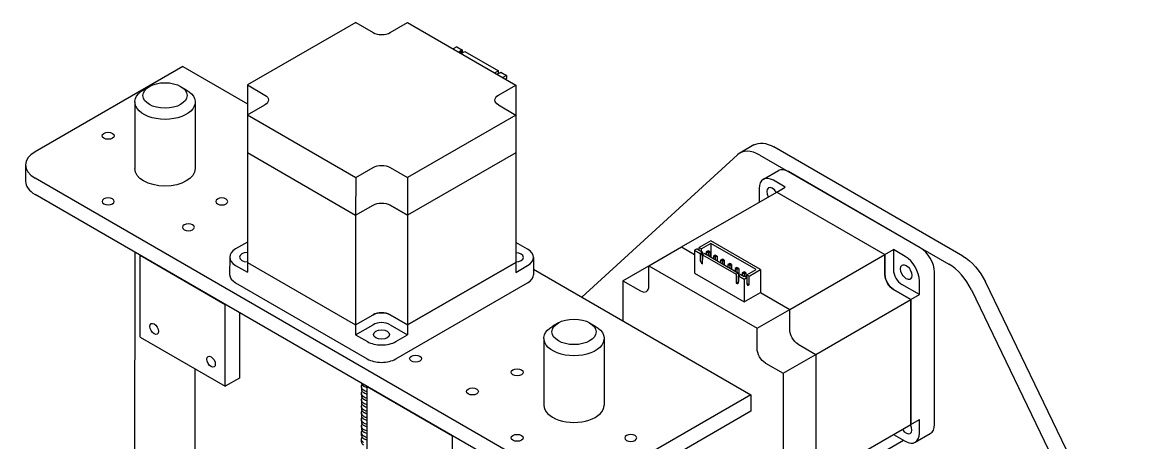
# Model space of a CAD drawing. Header units: millimetres. Extents: x 129 to 6329, y 33 to 3553.
# Drawn here: x 3351 to 3910, y 2794 to 3003 of the extents above; entities that cross this region are included whole.
import ezdxf

# ---------------------------------------------------------------- set-up
doc = ezdxf.new("R2010")
doc.units = ezdxf.units.MM
doc.layers.add('vistasIsometricas', color=255, linetype='Continuous')

msp = doc.modelspace()

# ---------------------------------------------------------------- linework, layer by layer
at = {"layer": 'vistasIsometricas', "extrusion": (1e-16, 0.816497, 0.57735)}
for p, q in [((3516.698, 3003.051), (3462.816, 2971.942)), ((3516.698, 3003.051), (3525.395, 2998.021)), ((3533.88, 2998.017), (3542.578, 3003.038)), ((3542.578, 3003.038), (3596.459, 2971.877)), ((3567.008, 2990.96), (3565.234, 2989.936)), ((3567.008, 2990.96), (3569.837, 2989.324)), ((3569.021, 2988.853), (3568.062, 2988.3)), ((3569.02, 2987.746), (3569.021, 2988.853)), ((3569.453, 2988.853), (3569.021, 2988.853)), ((3569.837, 2989.324), (3569.453, 2989.103)), ((3569.453, 2989.103), (3569.453, 2988.853)), ((3569.453, 2987.687), (3569.453, 2988.853)), ((3569.836, 2988.018), (3569.837, 2989.324)), ((3569.287, 2987.591), (3571.062, 2988.616)), ((3569.836, 2988.018), (3569.453, 2987.797)), ((3571.062, 2988.616), (3587.76, 2978.959)), ((3430.577, 2981.1), (3357.038, 2938.643)), ((3430.577, 2981.1), (3462.809, 2962.46)), ((3587.76, 2978.959), (3585.986, 2977.934)), ((3587.759, 2977.653), (3587.115, 2977.281)), ((3587.211, 2977.226), (3588.17, 2977.779)), ((3587.759, 2977.653), (3587.76, 2978.959)), ((3588.169, 2977.779), (3588.17, 2978.029)), ((3588.17, 2978.029), (3588.602, 2978.029)), ((3588.17, 2977.779), (3588.17, 2978.029)), ((3588.602, 2978.029), (3588.985, 2978.25)), ((3588.985, 2978.25), (3591.814, 2976.615)), ((3591.814, 2976.615), (3590.039, 2975.59)), ((3591.813, 2975.1), (3591.349, 2974.832)), ((3591.814, 2976.615), (3591.813, 2975.1)), ((3414, 2971.198), (3411.174, 2969.572)), ((3429.537, 2971.186), (3432.36, 2969.556)), ((3462.816, 2971.942), (3462.802, 2953.171)), ((3462.816, 2971.942), (3471.513, 2966.912)), ((3587.762, 2966.856), (3596.459, 2971.877)), ((3596.459, 2971.877), (3596.448, 2956.929)), ((3406.763, 2963.438), (3406.739, 2930.246)), ((3436.763, 2963.416), (3436.739, 2930.224)), ((3462.816, 2956.988), (3471.513, 2962.009)), ((3587.762, 2961.953), (3596.459, 2956.923)), ((3462.816, 2956.988), (3462.802, 2938.216)), ((3462.816, 2956.988), (3516.698, 2925.827)), ((3596.459, 2956.923), (3542.578, 2925.814)), ((3596.459, 2956.923), (3596.446, 2938.151)), ((3462.802, 2953.171), (3462.763, 2898.488)), ((3462.813, 2953.164), (3462.802, 2953.171)), ((3462.802, 2953.171), (3462.813, 2953.164)), ((3714.94, 2942.012), (3707.94, 2937.97)), ((3819.095, 2886.661), (3724.94, 2941.021)), ((3462.802, 2938.216), (3462.763, 2883.534)), ((3462.802, 2938.216), (3516.684, 2907.055)), ((3462.802, 2938.216), (3516.684, 2907.055)), ((3596.446, 2938.151), (3542.564, 2907.043)), ((3596.446, 2938.151), (3542.564, 2907.043)), ((3596.446, 2938.151), (3596.406, 2883.469)), ((3629.389, 2866.124), (3706.748, 2937.094)), ((3717.94, 2936.98), (3812.095, 2882.62)), ((3352.352, 2932.111), (3352.346, 2923.95)), ((3516.698, 2925.827), (3525.395, 2930.848)), ((3533.88, 2930.844), (3542.578, 2925.814)), ((3719.712, 2924.91), (3727.207, 2929.238)), ((3797.827, 2890.857), (3732.207, 2928.742)), ((3617.254, 2775.08), (3357.038, 2925.568)), ((3516.698, 2925.827), (3516.684, 2907.055)), ((3542.578, 2925.814), (3542.564, 2907.043)), ((3730.581, 2921.026), (3724.712, 2924.415)), ((3617.248, 2766.919), (3357.032, 2917.406)), ((3678.962, 2891.224), (3726.338, 2918.577)), ((3717.641, 2920.332), (3717.641, 2913.556)), ((3726.338, 2918.577), (3730.581, 2921.026)), ((3726.338, 2918.577), (3780.22, 2887.468)), ((3726.338, 2918.577), (3780.22, 2887.468)), ((3516.684, 2907.055), (3525.381, 2912.077)), ((3516.684, 2907.055), (3525.381, 2912.077)), ((3542.564, 2907.043), (3533.867, 2912.073)), ((3533.867, 2912.073), (3542.564, 2907.043)), ((3516.684, 2907.055), (3516.644, 2852.373)), ((3542.564, 2907.043), (3542.524, 2852.361)), ((3462.763, 2898.488), (3462.759, 2893.591)), ((3462.773, 2898.482), (3462.763, 2898.488)), ((3462.763, 2898.488), (3462.773, 2898.482)), ((3693.5, 2894.262), (3687.747, 2890.94)), ((3718.306, 2879.94), (3693.5, 2894.262)), ((3406.708, 2888.678), (3406.53, 2643.574)), ((3462.759, 2893.591), (3456.89, 2890.203)), ((3462.759, 2893.591), (3462.77, 2893.585)), ((3602.271, 2890.132), (3596.413, 2893.52)), ((3662.699, 2881.835), (3678.962, 2891.224)), ((3678.962, 2891.224), (3685.369, 2887.526)), ((3678.962, 2891.224), (3685.369, 2887.526)), ((3686.681, 2890.325), (3685.369, 2889.567)), ((3685.369, 2889.567), (3688.197, 2887.934)), ((3685.369, 2889.567), (3685.369, 2878.136)), ((3686.681, 2890.325), (3687.813, 2889.671)), ((3687.813, 2889.671), (3687.631, 2889.567)), ((3687.631, 2889.567), (3689.328, 2888.587)), ((3687.747, 2890.94), (3688.879, 2890.287)), ((3687.747, 2889.709), (3687.747, 2890.94)), ((3687.813, 2889.671), (3687.813, 2889.462)), ((3689.328, 2888.587), (3688.197, 2887.934)), ((3689.328, 2888.144), (3688.197, 2887.491)), ((3693.5, 2892.955), (3688.879, 2890.287)), ((3688.879, 2888.847), (3688.879, 2890.287)), ((3689.328, 2888.587), (3689.328, 2888.144)), ((3689.328, 2888.144), (3689.545, 2887.77)), ((3691.817, 2889.077), (3691.252, 2888.75)), ((3692.157, 2888.228), (3691.252, 2888.75)), ((3691.252, 2888.75), (3691.252, 2887.477)), ((3692.157, 2889.273), (3691.817, 2889.077)), ((3691.817, 2889.077), (3692.157, 2888.881)), ((3692.496, 2889.077), (3692.157, 2889.273)), ((3692.157, 2888.881), (3692.496, 2889.077)), ((3692.157, 2888.228), (3692.157, 2888.881)), ((3693.062, 2888.75), (3692.157, 2888.228)), ((3692.157, 2888.228), (3692.157, 2886.954)), ((3693.062, 2888.75), (3692.496, 2889.077)), ((3693.062, 2888.75), (3693.062, 2886.432)), ((3716.043, 2879.94), (3693.5, 2892.955)), ((3693.5, 2892.955), (3693.5, 2886.178)), ((3780.22, 2887.468), (3784.463, 2889.918)), ((3790.332, 2886.53), (3784.463, 2889.918)), ((3784.463, 2889.918), (3784.463, 2879.875)), ((3409.329, 2846.337), (3409.358, 2887.145)), ((3409.358, 2887.145), (3451.785, 2862.609)), ((3453.961, 2886.121), (3453.955, 2877.47)), ((3462.763, 2883.534), (3462.759, 2878.637)), ((3462.763, 2883.534), (3516.644, 2852.373)), ((3462.763, 2883.534), (3516.644, 2852.373)), ((3596.406, 2883.469), (3542.524, 2852.361)), ((3542.524, 2852.361), (3596.406, 2883.469)), ((3596.406, 2883.469), (3596.402, 2878.572)), ((3605.2, 2886.043), (3605.194, 2877.391)), ((3688.197, 2887.934), (3688.197, 2887.491)), ((3688.197, 2887.491), (3688.413, 2887.117)), ((3688.413, 2887.117), (3688.197, 2886.992)), ((3688.197, 2886.992), (3688.197, 2884.939)), ((3689.545, 2887.77), (3688.413, 2887.117)), ((3689.328, 2887.645), (3689.328, 2885.593)), ((3690.554, 2887.88), (3689.422, 2887.227)), ((3689.422, 2887.227), (3706.121, 2877.586)), ((3689.422, 2882.818), (3689.422, 2887.227)), ((3690.554, 2887.88), (3707.252, 2878.239)), ((3695.41, 2887.003), (3694.844, 2886.676)), ((3695.749, 2886.154), (3694.844, 2886.676)), ((3694.844, 2886.676), (3694.844, 2885.403)), ((3695.749, 2887.199), (3695.41, 2887.003)), ((3695.41, 2887.003), (3695.749, 2886.807)), ((3696.088, 2887.003), (3695.749, 2887.199)), ((3695.749, 2886.807), (3696.088, 2887.003)), ((3695.749, 2886.807), (3695.749, 2886.154)), ((3696.654, 2886.676), (3695.749, 2886.154)), ((3695.749, 2886.154), (3695.749, 2884.88)), ((3696.654, 2886.676), (3696.088, 2887.003)), ((3696.654, 2886.676), (3696.654, 2884.358)), ((3699.002, 2884.929), (3698.436, 2884.603)), ((3699.341, 2884.08), (3698.436, 2884.603)), ((3698.436, 2884.603), (3698.436, 2883.329)), ((3699.341, 2885.125), (3699.002, 2884.929)), ((3699.002, 2884.929), (3699.341, 2884.733)), ((3699.681, 2884.929), (3699.341, 2885.125)), ((3699.341, 2884.733), (3699.681, 2884.929)), ((3699.341, 2884.733), (3699.341, 2884.08)), ((3700.246, 2884.603), (3699.341, 2884.08)), ((3699.341, 2884.08), (3699.341, 2882.806)), ((3700.246, 2884.603), (3699.681, 2884.929)), ((3700.246, 2884.603), (3700.246, 2882.284)), ((3702.594, 2882.855), (3702.028, 2882.529)), ((3702.933, 2882.006), (3702.028, 2882.529)), ((3702.028, 2882.529), (3702.028, 2881.255)), ((3702.933, 2883.051), (3702.594, 2882.855)), ((3702.594, 2882.855), (3702.933, 2882.659)), ((3703.273, 2882.855), (3702.933, 2883.051)), ((3702.933, 2882.659), (3703.273, 2882.855)), ((3702.933, 2882.659), (3702.933, 2882.006)), ((3703.838, 2882.529), (3702.933, 2882.006)), ((3703.838, 2882.529), (3703.273, 2882.855)), ((3703.838, 2882.529), (3703.838, 2880.21)), ((3732.844, 2860.116), (3780.22, 2887.468)), ((3780.22, 2877.426), (3780.22, 2887.468)), ((3780.22, 2887.468), (3780.22, 2877.426)), ((3456.89, 2882.031), (3462.759, 2878.637)), ((3596.402, 2878.572), (3602.271, 2881.961)), ((3605.196, 2880.115), (3713.42, 2817.527)), ((3649.759, 2874.364), (3662.699, 2881.835)), ((3662.699, 2881.835), (3716.58, 2850.726)), ((3662.699, 2871.792), (3662.699, 2881.835)), ((3685.369, 2878.136), (3710.174, 2863.815)), ((3702.933, 2882.006), (3702.933, 2880.732)), ((3706.186, 2880.781), (3705.62, 2880.455)), ((3706.525, 2879.932), (3705.62, 2880.455)), ((3705.62, 2880.455), (3705.62, 2879.181)), ((3707.252, 2878.239), (3706.121, 2877.586)), ((3706.121, 2877.586), (3706.121, 2873.177)), ((3706.525, 2880.977), (3706.186, 2880.781)), ((3706.186, 2880.781), (3706.525, 2880.585)), ((3706.865, 2880.781), (3706.525, 2880.977)), ((3706.525, 2880.585), (3706.865, 2880.781)), ((3706.525, 2880.585), (3706.525, 2879.932)), ((3707.43, 2880.455), (3706.525, 2879.932)), ((3706.525, 2879.932), (3706.525, 2878.658)), ((3707.43, 2880.455), (3706.865, 2880.781)), ((3707.252, 2878.239), (3707.252, 2876.382)), ((3708.477, 2877.532), (3707.346, 2876.879)), ((3707.346, 2876.879), (3710.174, 2875.246)), ((3707.346, 2876.436), (3707.346, 2876.879)), ((3707.43, 2880.455), (3707.43, 2876.928)), ((3708.477, 2877.532), (3710.174, 2876.552)), ((3709.778, 2878.707), (3709.212, 2878.381)), ((3710.117, 2877.858), (3709.212, 2878.381)), ((3709.212, 2878.381), (3709.212, 2877.107)), ((3710.117, 2878.903), (3709.778, 2878.707)), ((3709.778, 2878.707), (3710.117, 2878.512)), ((3710.457, 2878.707), (3710.117, 2878.903)), ((3710.117, 2878.512), (3710.457, 2878.707)), ((3710.117, 2878.512), (3710.117, 2877.858)), ((3711.023, 2878.381), (3710.117, 2877.858)), ((3710.117, 2877.858), (3710.117, 2876.585)), ((3711.023, 2878.381), (3710.457, 2878.707)), ((3711.023, 2878.381), (3711.023, 2876.271)), ((3711.421, 2877.272), (3716.043, 2879.94)), ((3711.421, 2877.272), (3712.553, 2876.619)), ((3711.421, 2877.272), (3711.421, 2876.041)), ((3712.553, 2876.619), (3718.306, 2879.94)), ((3718.306, 2879.94), (3718.306, 2868.509)), ((3804.898, 2802.839), (3804.898, 2878.609)), ((3456.884, 2873.38), (3522.503, 2835.431)), ((3536.645, 2835.424), (3602.265, 2873.309)), ((3649.759, 2874.364), (3658.456, 2869.342)), ((3649.759, 2874.364), (3649.759, 2854.344)), ((3707.252, 2873.83), (3706.121, 2873.177)), ((3707.129, 2876.311), (3707.346, 2876.436)), ((3707.346, 2875.937), (3707.129, 2876.311)), ((3707.252, 2876.099), (3707.252, 2873.83)), ((3707.346, 2873.884), (3707.346, 2875.937)), ((3710.174, 2876.552), (3710.355, 2876.656)), ((3710.174, 2875.246), (3711.486, 2876.003)), ((3710.174, 2875.246), (3710.174, 2863.815)), ((3710.355, 2876.656), (3711.486, 2876.003)), ((3711.486, 2876.003), (3711.486, 2872.955)), ((3711.486, 2872.955), (3712.553, 2872.34)), ((3712.553, 2872.34), (3712.553, 2876.619)), ((3797.403, 2867.505), (3788.705, 2872.527)), ((3797.403, 2867.505), (3797.403, 2874.282)), ((3910.488, 2707.666), (3830.287, 2873.853)), ((3710.174, 2863.815), (3718.306, 2868.509)), ((3718.306, 2868.509), (3732.844, 2860.116)), ((3718.306, 2868.509), (3732.844, 2860.116)), ((3784.463, 2870.077), (3793.16, 2865.056)), ((3793.16, 2865.056), (3784.463, 2870.077)), ((3793.16, 2865.056), (3797.403, 2867.505)), ((3823.286, 2869.811), (3903.488, 2703.624)), ((3451.755, 2821.801), (3451.785, 2862.609)), ((3716.58, 2850.726), (3732.844, 2860.116)), ((3732.844, 2850.073), (3732.844, 2860.116)), ((3732.844, 2850.073), (3732.844, 2860.116)), ((3745.784, 2837.703), (3793.16, 2865.056)), ((3793.16, 2865.056), (3793.16, 2802.839)), ((3793.16, 2802.839), (3793.16, 2865.056)), ((3458.85, 2858.523), (3458.826, 2825.884)), ((3516.644, 2852.373), (3525.341, 2857.395)), ((3516.644, 2852.373), (3525.341, 2857.395)), ((3542.524, 2852.361), (3533.827, 2857.39)), ((3533.827, 2857.39), (3542.524, 2852.361)), ((3516.641, 2847.476), (3525.338, 2852.498)), ((3516.644, 2852.373), (3516.641, 2847.476)), ((3533.823, 2852.493), (3542.521, 2847.464)), ((3542.524, 2852.361), (3542.521, 2847.464)), ((3617.647, 2853.425), (3614.821, 2851.799)), ((3633.183, 2853.414), (3636.007, 2851.783)), ((3716.58, 2840.683), (3716.58, 2850.726)), ((3409.329, 2846.337), (3451.755, 2821.801)), ((3516.641, 2847.476), (3522.51, 2844.082)), ((3536.652, 2844.075), (3542.521, 2847.464)), ((3610.409, 2845.665), (3610.385, 2812.473)), ((3640.409, 2845.643), (3640.385, 2812.451)), ((3729.52, 2828.313), (3745.784, 2837.703)), ((3737.086, 2842.724), (3745.784, 2837.703)), ((3737.086, 2842.724), (3745.784, 2837.703)), ((3745.784, 2837.703), (3745.784, 2775.486)), ((3745.784, 2837.703), (3745.784, 2775.486)), ((3720.823, 2833.335), (3729.52, 2828.313)), ((3436.666, 2830.528), (3436.53, 2643.553)), ((3729.52, 2828.313), (3729.52, 2766.096)), ((3458.826, 2825.884), (3451.755, 2821.801)), ((3519.534, 2821.556), (3519.533, 2820.361)), ((3522.466, 2780.908), (3522.495, 2821.716)), ((3522.495, 2821.716), (3564.922, 2797.18)), ((3519.531, 2818.291), (3519.53, 2817.096)), ((3713.42, 2817.527), (3639.881, 2775.069)), ((3713.42, 2817.527), (3713.414, 2809.365)), ((3519.527, 2811.762), (3519.526, 2810.567)), ((3519.529, 2815.027), (3519.528, 2813.832)), ((3522.027, 2812.705), (3522.027, 2812.705)), ((3519.522, 2805.233), (3519.521, 2804.038)), ((3519.524, 2808.497), (3519.523, 2807.303)), ((3713.414, 2809.365), (3639.875, 2766.908)), ((3793.16, 2802.839), (3797.403, 2805.288)), ((3797.403, 2798.511), (3797.403, 2805.288)), ((3519.517, 2798.704), (3519.516, 2797.509)), ((3519.519, 2801.968), (3519.519, 2800.773)), ((3522.02, 2802.911), (3522.02, 2802.911)), ((3745.784, 2775.486), (3793.16, 2802.839)), ((3519.515, 2795.439), (3519.514, 2794.244)), ((3522.015, 2796.382), (3522.015, 2796.382)), ((3564.892, 2756.372), (3564.922, 2797.18)), ((3640.31, 2708.875), (3789.412, 2794.959)), ((3784.463, 2797.817), (3790.332, 2794.429)), ((3795.332, 2793.933), (3802.827, 2798.261))]:
    msp.add_line(p, q, dxfattribs=at)
at = {"layer": 'vistasIsometricas'}
for centre, major_axis, ratio, start_param, end_param in [((3529.638, 3000.47), (-6, 0.004), 0.5778348, 0.7858183, 2.3566147), ((3421.765, 2966.692), (-11, 0.008), 0.5778348, 3.1415927, 9.424778), ((3393.454, 2946.593), (-3, 0.002), 0.5778348, 3.1415927, 9.424778), ((3368.352, 2932.1), (-16, 0.012), 0.5778348, -0.784978, 0.7858183), ((3717.94, 2920.65), (-10, 17.321), 0.5773503, -0.7853982, 0.1276519), ((3732.207, 2920.577), (-5, 8.66), 0.5773503, -0.7853982, 0), ((3368.346, 2923.938), (-16, 0.012), 0.5778348, 0, 0.7858183), ((3724.712, 2916.25), (-5, 8.66), 0.5773503, -0.7853982, 0.7853982), ((3724.189, 2917.156), (-2, 3.464), 0.5773503, -1.5318956, 1.5318956), ((3463.961, 2886.114), (-10, 0.007), 0.5778348, -0.784978, 0.7858183), ((3462.915, 2886.114), (-4, 0.003), 0.5778348, -1.5332559, 1.5332559), ((3596.247, 2886.049), (-4, 0.003), 0.5778348, 1.6110573, 4.672128), ((3595.2, 2886.05), (-10, 0.007), 0.5778348, 2.3566147, 3.927411), ((3797.827, 2882.692), (-5, 8.66), 0.5773503, 3.9269908, 5.4977871), ((3689.422, 2884.232), (-0.866, 1.5), 0.5773503, 0.7853982, 2.3561945), ((3690.554, 2884.885), (-0.866, 1.5), 0.5773503, 0.7853982, 1.1789829), ((3790.855, 2878.667), (-2, 3.464), 0.5773503, 1.5707963, 7.8539816), ((3790.332, 2878.365), (-5, 8.66), 0.5773503, 3.9269908, 5.4977871), ((3812.095, 2866.29), (-10, 17.321), 0.5773503, 4.5847371, 5.4977871), ((3463.955, 2877.462), (-10, 0.007), 0.5778348, 0, 0.7858183), ((3595.194, 2877.399), (-10, 0.007), 0.5778348, 2.3566147, 3.1415927), ((3784.463, 2874.976), (-3, 5.196), 0.5773503, 0.7853982, 2.3561945), ((3788.705, 2877.426), (-3, 5.196), 0.5773503, 0.7853982, 2.3561945), ((3658.456, 2874.241), (-3, 5.196), 0.5773503, 2.3561945, 3.9269908), ((3706.121, 2874.591), (-0.866, 1.5), 0.5773503, 2.3561945, 3.9269908), ((3707.252, 2875.245), (-0.866, 1.5), 0.5773503, 2.3561945, 2.4299989), ((3712.553, 2873.571), (0.754, 1.306), 0.5773503, 2.3561945, 3.9269908), ((3529.584, 2854.941), (-6, 0.004), 0.5778348, 3.927411, 5.4982073), ((3625.412, 2848.919), (-11, 0.008), 0.5778348, 3.1415927, 9.424778), ((3416.406, 2850.41), (-1.5, 2.598), 0.5773503, 1.5707963, 7.8539816), ((3529.581, 2850.044), (-6, 0.004), 0.5778348, 3.927411, 5.4982073), ((3529.581, 2847.56), (-4, 0.003), 0.5778348, 3.1415927, 9.424778), ((3529.581, 2848.164), (-10, 0.007), 0.5778348, 0.7858183, 2.3566147), ((3444.69, 2834.052), (-1.5, 2.598), 0.5773503, 1.5707963, 7.8539816), ((3529.574, 2839.513), (-10, 0.007), 0.5778348, 0.7858183, 2.3566147), ((3546.543, 2835.586), (-3, 0.002), 0.5778348, 3.1415927, 9.424778), ((3597.101, 2828.82), (-3, 0.002), 0.5778348, 3.1415927, 9.424778), ((3574.827, 2819.229), (-3, 0.002), 0.5778348, 3.1415927, 9.424778), ((3625.385, 2812.462), (-15, 0.011), 0.5778348, 0, 3.1415927), ((3790.855, 2801.687), (-2, 3.464), 0.5773503, 1.609697, 4.6734883), ((3790.332, 2802.594), (-5, 8.66), 0.5773503, 2.3561945, 3.9269908), ((3797.827, 2806.921), (-5, 8.66), 0.5773503, 3.1415927, 3.9269908), ((3597.101, 2796.132), (-3, 0.002), 0.5778348, 3.1415927, 9.424778)]:
    msp.add_ellipse(centre, major_axis=major_axis, ratio=ratio, start_param=start_param, end_param=end_param, dxfattribs=at)
at = {"layer": 'vistasIsometricas', "extrusion": (3.46739e-16, 9.9966e-17, -1)}
for centre in [(3421.763, 2963.427), (3625.409, 2845.654)]:
    msp.add_ellipse(centre, major_axis=(-15, 0.011), ratio=0.5778348, start_param=2.354934, end_param=7.069844, dxfattribs=at)
at = {"layer": 'vistasIsometricas', "extrusion": (2.33261e-16, -1.00024e-16, -1)}
for centre, start_param, end_param in [((3467.271, 2964.463), 2.3557743, 3.9265706), ((3592.004, 2964.402), -0.7858183, 0.784978)]:
    msp.add_ellipse(centre, major_axis=(-6, 0.004), ratio=0.5778348, start_param=start_param, end_param=end_param, dxfattribs=at)
at = {"layer": 'vistasIsometricas', "extrusion": (3.23301e-16, 5.9641e-17, -1)}
msp.add_ellipse((3724.94, 2924.692), major_axis=(-10, 17.321), ratio=0.5773503, start_param=0, end_param=0.7853982, dxfattribs=at)
at = {"layer": 'vistasIsometricas', "extrusion": (1.86739e-16, 1.0001e-16, -1)}
msp.add_ellipse((3421.739, 2930.235), major_axis=(-15, 0.011), ratio=0.5778348, start_param=3.1415927, end_param=6.2831853, dxfattribs=at)
at = {"layer": 'vistasIsometricas', "extrusion": (3.66449e-16, -2.99976e-16, -1)}
for centre in [(3529.638, 2928.395), (3529.624, 2909.623), (3529.624, 2909.623), (3529.584, 2854.941)]:
    msp.add_ellipse(centre, major_axis=(-6, 0.004), ratio=0.5778348, start_param=0.784978, end_param=2.3557743, dxfattribs=at)
at = {"layer": 'vistasIsometricas', "extrusion": (-7.27447e-20, -9.99999e-17, -1)}
for centre in [(3393.454, 2913.905), (3433.406, 2901.015), (3653.67, 2796.105)]:
    msp.add_ellipse(centre, major_axis=(-3, 0.002), ratio=0.5778348, start_param=4.712389, end_param=10.9955743, dxfattribs=at)
at = {"layer": 'vistasIsometricas', "extrusion": (1.33333e-16, -2.42482e-20, -1)}
msp.add_ellipse((3450.023, 2913.878), major_axis=(-3, 0.002), ratio=0.5778348, start_param=4.712389, end_param=10.9955743, dxfattribs=at)
at = {"layer": 'vistasIsometricas', "extrusion": (1.05e-16, -8.66025e-18, -1)}
msp.add_ellipse((3819.095, 2870.331), major_axis=(-10, 17.321), ratio=0.5773503, start_param=0.7853982, end_param=1.6984482, dxfattribs=at)
at = {"layer": 'vistasIsometricas', "extrusion": (1.08333e-16, -1.44338e-17, -1)}
for centre in [(3784.463, 2874.976), (3737.086, 2847.623)]:
    msp.add_ellipse(centre, major_axis=(-3, 5.196), ratio=0.5773503, start_param=3.9269908, end_param=5.4977871, dxfattribs=at)
at = {"layer": 'vistasIsometricas', "extrusion": (3.18301e-16, 6.83013e-17, -1)}
for centre in [(3737.086, 2847.623), (3720.823, 2838.234)]:
    msp.add_ellipse(centre, major_axis=(-3, 5.196), ratio=0.5773503, start_param=3.9269908, end_param=5.4977871, dxfattribs=at)
at = {"layer": 'vistasIsometricas'}
for points, knots in [([(3520.626, 2819.909), (3520.623, 2819.911), (3520.615, 2819.916), (3520.61, 2819.92), (3520.604, 2819.924), (3520.599, 2819.927), (3520.593, 2819.931), (3520.583, 2819.938), (3520.572, 2819.946), (3520.561, 2819.953), (3520.54, 2819.968), (3520.519, 2819.983), (3520.499, 2819.998), (3520.458, 2820.028), (3520.418, 2820.059), (3520.38, 2820.089), (3520.303, 2820.151), (3520.231, 2820.213), (3520.165, 2820.276), (3519.395, 2821.012), (3519.372, 2821.86), (3519.95, 2822.586)], [0.0220634618, 0.0220634618, 0.0220634618, 0.0220634618, 0.0220701345, 0.0220701345, 0.0220701345, 0.0220768073, 0.0220768073, 0.0220768073, 0.0220901528, 0.0220901528, 0.0220901528, 0.0221168439, 0.0221168439, 0.0221168439, 0.022170226, 0.022170226, 0.022170226, 0.0222769903, 0.0222769903, 0.0222769903, 0.023515333, 0.023515333, 0.023515333, 0.023515333]), ([(3519.551, 2823.419), (3519.581, 2823.22), (3519.654, 2823.022), (3519.814, 2822.759), (3519.863, 2822.688), (3520.103, 2822.383), (3520.354, 2822.159), (3520.765, 2821.887), (3520.872, 2821.823), (3521.33, 2821.569), (3521.733, 2821.398), (3522.287, 2821.221), (3522.39, 2821.19), (3522.495, 2821.161)], [11.13896838, 11.13896838, 11.13896838, 11.13896838, 11.22244015, 11.22244015, 11.25354009, 11.25354009, 11.35810446, 11.35810446, 11.39157446, 11.39157446, 11.49501342, 11.49501342, 11.51796531, 11.51796531, 11.51796531, 11.51796531]), ([(3520.621, 2813.38), (3520.406, 2813.525), (3520.221, 2813.679), (3519.918, 2813.996), (3519.799, 2814.158), (3519.53, 2814.666), (3519.484, 2815.022), (3519.633, 2815.608), (3519.754, 2815.839), (3519.935, 2816.061)], [0.00001385, 0.00001385, 0.00001385, 0.00001385, 0.07337119, 0.07337119, 0.14462307, 0.14462307, 0.29217285, 0.29217285, 0.39141675, 0.39141675, 0.39141675, 0.39141675]), ([(3520.623, 2816.644), (3520.623, 2816.645), (3520.608, 2816.655), (3520.6, 2816.66), (3520.551, 2816.693), (3520.504, 2816.727), (3520.458, 2816.762), (3520.079, 2817.047), (3519.812, 2817.362), (3519.665, 2817.689), (3519.619, 2817.791), (3519.585, 2817.895), (3519.563, 2817.998), (3519.514, 2818.226), (3519.522, 2818.457), (3519.588, 2818.684), (3519.652, 2818.903), (3519.769, 2819.119), (3519.938, 2819.326)], [0.0278438479, 0.0278438479, 0.0278438479, 0.0278438479, 0.027862556, 0.027862556, 0.027862556, 0.0279825572, 0.0279825572, 0.0279825572, 0.0289774276, 0.0289774276, 0.0289774276, 0.0292889253, 0.0292889253, 0.0292889253, 0.0299723049, 0.0299723049, 0.0299723049, 0.0306320334, 0.0306320334, 0.0306320334, 0.0306320334]), ([(3519.533, 2820.361), (3519.533, 2820.241), (3519.548, 2820.12), (3519.606, 2819.904), (3519.642, 2819.808), (3519.743, 2819.599), (3519.813, 2819.487), (3520.038, 2819.193), (3520.22, 2819.015), (3520.529, 2818.779), (3520.624, 2818.713), (3521.042, 2818.447), (3521.416, 2818.264), (3522.003, 2818.047), (3522.17, 2817.991), (3522.393, 2817.925), (3522.442, 2817.91), (3522.493, 2817.896)], [1.37831085, 1.37831085, 1.37831085, 1.37831085, 1.4287399, 1.4287399, 1.46951631, 1.46951631, 1.51812445, 1.51812445, 1.59996365, 1.59996365, 1.6331132, 1.6331132, 1.73644598, 1.73644598, 1.77515436, 1.77515436, 1.78611516, 1.78611516, 1.78611516, 1.78611516]), ([(3519.542, 2817.093), (3519.538, 2816.723), (3519.682, 2816.351), (3519.986, 2816), (3520.045, 2815.933), (3520.109, 2815.866), (3520.178, 2815.801), (3520.243, 2815.74), (3520.312, 2815.681), (3520.386, 2815.622), (3520.423, 2815.593), (3520.462, 2815.564), (3520.501, 2815.535), (3520.521, 2815.52), (3520.541, 2815.506), (3520.561, 2815.492), (3520.571, 2815.485), (3520.581, 2815.478), (3520.591, 2815.471), (3520.597, 2815.467), (3520.602, 2815.463), (3520.607, 2815.46), (3520.612, 2815.456), (3520.619, 2815.452), (3520.622, 2815.449)], [0.968738335, 0.968738335, 0.968738335, 0.968738335, 0.9695798156, 0.9695798156, 0.9695798156, 0.9697411443, 0.9697411443, 0.9697411443, 0.9698907657, 0.9698907657, 0.9698907657, 0.9699655764, 0.9699655764, 0.9699655764, 0.9700029817, 0.9700029817, 0.9700029817, 0.9700216844, 0.9700216844, 0.9700216844, 0.9700310357, 0.9700310357, 0.9700310357, 0.9700403871, 0.9700403871, 0.9700403871, 0.9700403871]), ([(3520.622, 2815.449), (3520.897, 2815.264), (3521.221, 2815.092), (3521.588, 2814.94), (3521.865, 2814.826), (3522.167, 2814.722), (3522.49, 2814.631)], [0.9700403884, 0.9700403884, 0.9700403884, 0.9700403884, 0.9707076387, 0.9707076387, 0.9707076387, 0.9712106644, 0.9712106644, 0.9712106644, 0.9712106644]), ([(3522.492, 2815.818), (3521.746, 2816.023), (3521.297, 2816.254), (3521.018, 2816.406), (3520.983, 2816.425), (3520.95, 2816.443), (3520.919, 2816.461), (3520.735, 2816.566), (3520.645, 2816.63), (3520.623, 2816.644)], [0.0228686948, 0.0228686948, 0.0228686948, 0.0228686948, 0.0254760226, 0.0254760226, 0.0254760226, 0.0258111102, 0.0258111102, 0.0258111102, 0.0278438395, 0.0278438395, 0.0278438395, 0.0278438395]), ([(3520.619, 2810.115), (3520.618, 2810.115), (3520.6, 2810.128), (3520.59, 2810.135), (3520.483, 2810.208), (3520.383, 2810.284), (3520.29, 2810.363), (3520.212, 2810.43), (3520.138, 2810.499), (3520.07, 2810.57), (3520.051, 2810.589), (3520.033, 2810.609), (3520.015, 2810.629), (3519.85, 2810.812), (3519.723, 2811.006), (3519.64, 2811.207), (3519.595, 2811.315), (3519.563, 2811.424), (3519.545, 2811.536), (3519.495, 2811.839), (3519.545, 2812.152), (3519.708, 2812.46), (3519.72, 2812.483), (3519.732, 2812.505), (3519.745, 2812.527), (3519.798, 2812.617), (3519.86, 2812.708), (3519.933, 2812.797)], [0.0394045517, 0.0394045517, 0.0394045517, 0.0394045517, 0.0394383203, 0.0394383203, 0.0394383203, 0.0398211067, 0.0398211067, 0.0398211067, 0.0401463204, 0.0401463204, 0.0401463204, 0.0402377167, 0.0402377167, 0.0402377167, 0.0410709367, 0.0410709367, 0.0410709367, 0.0415185034, 0.0415185034, 0.0415185034, 0.0427373767, 0.0427373767, 0.0427373767, 0.0428251612, 0.0428251612, 0.0428251612, 0.0431846813, 0.0431846813, 0.0431846813, 0.0431846813]), ([(3519.526, 2810.567), (3519.526, 2810.552), (3519.526, 2810.536), (3519.529, 2810.445), (3519.538, 2810.37), (3519.602, 2810.046), (3519.72, 2809.8), (3519.961, 2809.492), (3520.025, 2809.42), (3520.315, 2809.125), (3520.599, 2808.914), (3521.072, 2808.647), (3521.213, 2808.576), (3521.697, 2808.354), (3522.073, 2808.218), (3522.485, 2808.102)], [7.86618229, 7.86618229, 7.86618229, 7.86618229, 7.87269988, 7.87269988, 7.90407902, 7.90407902, 8.00888772, 8.00888772, 8.04121774, 8.04121774, 8.14427384, 8.14427384, 8.18415275, 8.18415275, 8.27405178, 8.27405178, 8.27405178, 8.27405178]), ([(3519.528, 2813.832), (3519.528, 2813.744), (3519.536, 2813.657), (3519.593, 2813.362), (3519.68, 2813.158), (3519.905, 2812.821), (3520.02, 2812.686), (3520.288, 2812.429), (3520.44, 2812.307), (3520.907, 2811.99), (3521.258, 2811.806), (3521.917, 2811.543), (3522.193, 2811.449), (3522.488, 2811.367)], [1.37846529, 1.37846529, 1.37846529, 1.37846529, 1.41507994, 1.41507994, 1.50204265, 1.50204265, 1.56249292, 1.56249292, 1.62106579, 1.62106579, 1.72207522, 1.72207522, 1.78627539, 1.78627539, 1.78627539, 1.78627539]), ([(3522.487, 2809.288), (3521.724, 2809.498), (3521.274, 2809.734), (3520.997, 2809.885), (3520.947, 2809.913), (3520.903, 2809.938), (3520.865, 2809.96), (3520.698, 2810.058), (3520.623, 2810.112), (3520.619, 2810.115)], [0.0342482603, 0.0342482603, 0.0342482603, 0.0342482603, 0.0368895166, 0.0368895166, 0.0368895166, 0.0373630053, 0.0373630053, 0.0373630053, 0.0394044967, 0.0394044967, 0.0394044967, 0.0394044967]), ([(3522.489, 2812.562), (3522.182, 2812.648), (3521.895, 2812.745), (3521.245, 2813.009), (3520.907, 2813.186), (3520.621, 2813.38)], [4.55352021, 4.55352021, 4.55352021, 4.55352021, 4.62040245, 4.62040245, 4.71774153, 4.71774153, 4.71774153, 4.71774153]), ([(3520.614, 2803.586), (3520.246, 2803.835), (3519.966, 2804.109), (3519.782, 2804.397), (3519.669, 2804.574), (3519.592, 2804.756), (3519.553, 2804.94), (3519.521, 2805.088), (3519.514, 2805.237), (3519.53, 2805.386), (3519.564, 2805.687), (3519.698, 2805.985), (3519.928, 2806.267)], [0.0509651954, 0.0509651954, 0.0509651954, 0.0509651954, 0.0518596256, 0.0518596256, 0.0518596256, 0.0524102847, 0.0524102847, 0.0524102847, 0.0528545288, 0.0528545288, 0.0528545288, 0.0537534394, 0.0537534394, 0.0537534394, 0.0537534394]), ([(3520.616, 2806.85), (3520.616, 2806.851), (3520.601, 2806.861), (3520.593, 2806.866), (3520.446, 2806.967), (3520.313, 2807.073), (3520.195, 2807.181), (3520.089, 2807.279), (3519.995, 2807.379), (3519.914, 2807.481), (3519.9, 2807.498), (3519.887, 2807.515), (3519.874, 2807.533), (3519.694, 2807.772), (3519.583, 2808.022), (3519.542, 2808.274), (3519.532, 2808.336), (3519.526, 2808.398), (3519.525, 2808.461), (3519.516, 2808.796), (3519.631, 2809.13), (3519.862, 2809.444), (3519.884, 2809.473), (3519.907, 2809.503), (3519.93, 2809.532)], [0.0451848266, 0.0451848266, 0.0451848266, 0.0451848266, 0.0452016823, 0.0452016823, 0.0452016823, 0.0455237441, 0.0455237441, 0.0455237441, 0.0458143414, 0.0458143414, 0.0458143414, 0.0458626798, 0.0458626798, 0.0458626798, 0.0465405512, 0.0465405512, 0.0465405512, 0.0467085523, 0.0467085523, 0.0467085523, 0.0476105741, 0.0476105741, 0.0476105741, 0.0476952808, 0.0476952808, 0.0476952808, 0.0476952808]), ([(3519.523, 2807.303), (3519.523, 2807.275), (3519.524, 2807.248), (3519.537, 2807.035), (3519.586, 2806.849), (3519.758, 2806.487), (3519.879, 2806.312), (3520.195, 2805.972), (3520.388, 2805.809), (3520.81, 2805.524), (3521.029, 2805.4), (3521.541, 2805.156), (3521.839, 2805.038), (3522.268, 2804.9), (3522.374, 2804.868), (3522.483, 2804.838)], [1.37843872, 1.37843872, 1.37843872, 1.37843872, 1.38984381, 1.38984381, 1.467759, 1.467759, 1.54467956, 1.54467956, 1.6220657, 1.6220657, 1.68830263, 1.68830263, 1.76245466, 1.76245466, 1.78621871, 1.78621871, 1.78621871, 1.78621871]), ([(3522.485, 2806.024), (3521.733, 2806.231), (3521.284, 2806.464), (3521.005, 2806.615), (3520.964, 2806.637), (3520.927, 2806.658), (3520.893, 2806.678), (3520.715, 2806.78), (3520.631, 2806.84), (3520.616, 2806.85)], [0.0401415853, 0.0401415853, 0.0401415853, 0.0401415853, 0.0427613288, 0.0427613288, 0.0427613288, 0.0431487539, 0.0431487539, 0.0431487539, 0.0451848084, 0.0451848084, 0.0451848084, 0.0451848084]), ([(3520.609, 2797.057), (3520.495, 2797.134), (3520.389, 2797.213), (3520.292, 2797.295), (3519.944, 2797.589), (3519.71, 2797.909), (3519.596, 2798.238), (3519.577, 2798.296), (3519.561, 2798.353), (3519.548, 2798.411), (3519.49, 2798.685), (3519.514, 2798.963), (3519.621, 2799.234), (3519.689, 2799.406), (3519.79, 2799.575), (3519.923, 2799.738)], [0.0625259, 0.0625259, 0.0625259, 0.0625259, 0.062803309, 0.062803309, 0.062803309, 0.0637981864, 0.0637981864, 0.0637981864, 0.0639709863, 0.0639709863, 0.0639709863, 0.0647930712, 0.0647930712, 0.0647930712, 0.0653140879, 0.0653140879, 0.0653140879, 0.0653140879]), ([(3520.611, 2800.321), (3520.417, 2800.453), (3520.247, 2800.592), (3519.969, 2800.869), (3519.858, 2801.006), (3519.581, 2801.449), (3519.499, 2801.764), (3519.531, 2802.168), (3519.547, 2802.258), (3519.635, 2802.571), (3519.753, 2802.791), (3519.926, 2803.003)], [0.00001426, 0.00001426, 0.00001426, 0.00001426, 0.06636976, 0.06636976, 0.12758324, 0.12758324, 0.2590119, 0.2590119, 0.2967574, 0.2967574, 0.39125279, 0.39125279, 0.39125279, 0.39125279]), ([(3519.519, 2800.773), (3519.518, 2800.654), (3519.534, 2800.536), (3519.61, 2800.243), (3519.69, 2800.07), (3519.986, 2799.627), (3520.257, 2799.365), (3520.611, 2799.126)], [2.99994627, 2.99994627, 2.99994627, 2.99994627, 3.04970464, 3.04970464, 3.12333641, 3.12333641, 3.24364835, 3.24364835, 3.24364835, 3.24364835]), ([(3519.521, 2804.038), (3519.521, 2803.946), (3519.53, 2803.853), (3519.549, 2803.761), (3519.574, 2803.635), (3519.617, 2803.51), (3519.678, 2803.386), (3519.836, 2803.061), (3520.116, 2802.748), (3520.506, 2802.466), (3520.534, 2802.446), (3520.562, 2802.426), (3520.59, 2802.406), (3520.598, 2802.401), (3520.608, 2802.394), (3520.613, 2802.391)], [0.9452233415, 0.9452233415, 0.9452233415, 0.9452233415, 0.945492834, 0.945492834, 0.945492834, 0.9458620525, 0.9458620525, 0.9458620525, 0.9468327688, 0.9468327688, 0.9468327688, 0.9469010199, 0.9469010199, 0.9469010199, 0.9469190012, 0.9469190012, 0.9469190012, 0.9469190012]), ([(3522.479, 2799.503), (3522.386, 2799.529), (3522.295, 2799.556), (3521.891, 2799.684), (3521.599, 2799.796), (3521.065, 2800.043), (3520.824, 2800.178), (3520.611, 2800.321)], [3.08023817, 3.08023817, 3.08023817, 3.08023817, 3.10049968, 3.10049968, 3.17203692, 3.17203692, 3.24439692, 3.24439692, 3.24439692, 3.24439692]), ([(3520.611, 2799.126), (3520.613, 2799.125), (3520.632, 2799.112), (3520.643, 2799.105), (3520.754, 2799.031), (3520.882, 2798.954), (3521.031, 2798.874), (3521.195, 2798.786), (3521.384, 2798.696), (3521.603, 2798.606), (3521.622, 2798.599), (3521.641, 2798.591), (3521.66, 2798.583), (3521.897, 2798.489), (3522.168, 2798.395), (3522.479, 2798.308)], [0.9411386724, 0.9411386724, 0.9411386724, 0.9411386724, 0.9412235749, 0.9412235749, 0.9412235749, 0.9420882229, 0.9420882229, 0.9420882229, 0.9430377887, 0.9430377887, 0.9430377887, 0.9431181375, 0.9431181375, 0.9431181375, 0.9441191744, 0.9441191744, 0.9441191744, 0.9441191744]), ([(3520.613, 2802.391), (3520.975, 2802.147), (3521.433, 2801.919), (3521.99, 2801.726), (3522.127, 2801.679), (3522.27, 2801.634), (3522.419, 2801.591), (3522.439, 2801.585), (3522.46, 2801.579), (3522.481, 2801.573)], [0.9469190015, 0.9469190015, 0.9469190015, 0.9469190015, 0.9482779808, 0.9482779808, 0.9482779808, 0.9486122033, 0.9486122033, 0.9486122033, 0.9486584506, 0.9486584506, 0.9486584506, 0.9486584506]), ([(3522.482, 2802.768), (3522.433, 2802.781), (3522.386, 2802.795), (3522.338, 2802.809), (3521.711, 2802.996), (3521.173, 2803.233), (3520.741, 2803.503), (3520.698, 2803.53), (3520.655, 2803.558), (3520.614, 2803.586)], [0.0497948695, 0.0497948695, 0.0497948695, 0.0497948695, 0.0498698627, 0.0498698627, 0.0498698627, 0.0508647397, 0.0508647397, 0.0508647397, 0.0509651953, 0.0509651953, 0.0509651953, 0.0509651953]), ([(3520.607, 2793.792), (3520.555, 2793.827), (3520.49, 2793.873), (3520.435, 2793.915), (3520.421, 2793.925), (3520.408, 2793.936), (3520.395, 2793.946), (3520.327, 2793.998), (3520.264, 2794.051), (3520.204, 2794.105), (3520.17, 2794.137), (3520.136, 2794.169), (3520.104, 2794.201), (3520.025, 2794.279), (3519.955, 2794.358), (3519.891, 2794.439), (3519.714, 2794.667), (3519.598, 2794.905), (3519.546, 2795.146), (3519.545, 2795.152), (3519.544, 2795.157), (3519.543, 2795.162), (3519.475, 2795.494), (3519.53, 2795.832), (3519.706, 2796.155), (3519.764, 2796.263), (3519.836, 2796.369), (3519.921, 2796.473)], [0.0683062645, 0.0683062645, 0.0683062645, 0.0683062645, 0.0684512402, 0.0684512402, 0.0684512402, 0.0684868987, 0.0684868987, 0.0684868987, 0.0686675346, 0.0686675346, 0.0686675346, 0.0687726044, 0.0687726044, 0.0687726044, 0.0690288063, 0.0690288063, 0.0690288063, 0.0697513499, 0.0697513499, 0.0697513499, 0.0697674884, 0.0697674884, 0.0697674884, 0.0707623653, 0.0707623653, 0.0707623653, 0.0710944877, 0.0710944877, 0.0710944877, 0.0710944877]), ([(3519.514, 2794.244), (3519.514, 2794.118), (3519.531, 2793.993), (3519.628, 2793.642), (3519.747, 2793.42), (3520.095, 2792.992), (3520.324, 2792.787), (3520.606, 2792.597)], [3.00005878, 3.00005878, 3.00005878, 3.00005878, 3.05271742, 3.05271742, 3.14794389, 3.14794389, 3.24378674, 3.24378674, 3.24378674, 3.24378674]), ([(3519.516, 2797.509), (3519.516, 2797.5), (3519.516, 2797.492), (3519.518, 2797.382), (3519.531, 2797.281), (3519.614, 2796.937), (3519.738, 2796.697), (3519.982, 2796.399), (3520.043, 2796.332), (3520.341, 2796.037), (3520.636, 2795.823), (3521.126, 2795.556), (3521.269, 2795.486), (3521.738, 2795.278), (3522.091, 2795.152), (3522.476, 2795.044)], [4.62219195, 4.62219195, 4.62219195, 4.62219195, 4.6257777, 4.6257777, 4.66808264, 4.66808264, 4.77058832, 4.77058832, 4.80117699, 4.80117699, 4.90630747, 4.90630747, 4.94614668, 4.94614668, 5.0300528, 5.0300528, 5.0300528, 5.0300528]), ([(3522.477, 2796.239), (3522.239, 2796.306), (3522.011, 2796.38), (3521.797, 2796.46), (3521.75, 2796.478), (3521.704, 2796.496), (3521.658, 2796.514), (3521.481, 2796.584), (3521.313, 2796.66), (3521.156, 2796.739), (3521.056, 2796.789), (3520.961, 2796.84), (3520.87, 2796.893), (3520.816, 2796.925), (3520.763, 2796.957), (3520.712, 2796.989), (3520.679, 2797.01), (3520.646, 2797.032), (3520.614, 2797.053), (3520.612, 2797.055), (3520.611, 2797.056), (3520.609, 2797.057)], [0.06162672456, 0.06162672456, 0.06162672456, 0.06162672456, 0.06191403139, 0.06191403139, 0.06191403139, 0.0619766384, 0.0619766384, 0.0619766384, 0.06221996521, 0.06221996521, 0.06221996521, 0.06237293212, 0.06237293212, 0.06237293212, 0.06246389645, 0.06246389645, 0.06246389645, 0.06252251565, 0.06252251565, 0.06252251565, 0.06252589903, 0.06252589903, 0.06252589903, 0.06252589903])]:
    msp.add_open_spline(points, degree=3, knots=knots, dxfattribs=at)
for points in [[(3520.603, 2816.658), (3520.603, 2816.658), (3520.603, 2816.658), (3520.603, 2816.658)], [(3522.494, 2819.091), (3521.741, 2819.303), (3521.107, 2819.583), (3520.626, 2819.909)], [(3522.41, 2815.849), (3522.41, 2815.849), (3522.41, 2815.849), (3522.41, 2815.849)], [(3520.598, 2810.129), (3520.598, 2810.129), (3520.598, 2810.129), (3520.598, 2810.129)], [(3522.408, 2812.585), (3522.408, 2812.585), (3522.408, 2812.585), (3522.408, 2812.585)], [(3520.596, 2806.864), (3520.596, 2806.864), (3520.596, 2806.864), (3520.596, 2806.864)], [(3522.405, 2809.32), (3522.405, 2809.32), (3522.405, 2809.32), (3522.405, 2809.32)], [(3520.593, 2803.6), (3520.593, 2803.6), (3520.593, 2803.6), (3520.593, 2803.6)], [(3522.398, 2799.526), (3522.398, 2799.526), (3522.398, 2799.526), (3522.398, 2799.526)], [(3522.401, 2802.791), (3522.401, 2802.791), (3522.401, 2802.791), (3522.401, 2802.791)], [(3520.586, 2793.806), (3520.586, 2793.806), (3520.586, 2793.806), (3520.586, 2793.806)], [(3520.589, 2797.071), (3520.589, 2797.071), (3520.589, 2797.071), (3520.589, 2797.071)], [(3522.396, 2796.262), (3522.396, 2796.262), (3522.396, 2796.262), (3522.396, 2796.262)]]:
    msp.add_open_spline(points, degree=3, dxfattribs=at)

doc.saveas('drawing.dxf')
